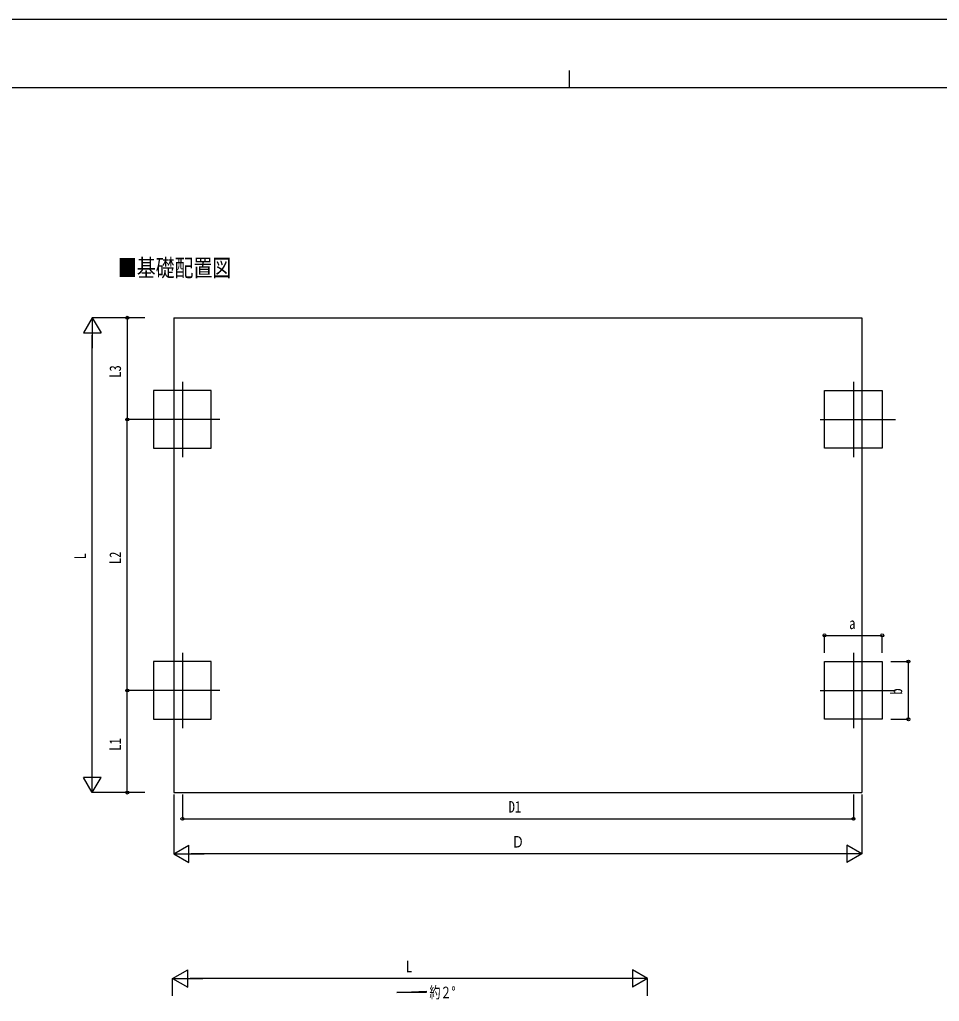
# Model space of a CAD drawing. Units: millimetres, scale not verified. Extents: x -16820 to 16820, y -11880 to 11880.
# Drawn here: x -6303 to 4214, y 651 to 11880 of the extents above; entities that cross this region are included whole.
import ezdxf
from ezdxf.enums import TextEntityAlignment as Align

# ---------------------------------------------------------------- set-up
doc = ezdxf.new("R2010")
doc.units = ezdxf.units.MM
doc.header["$LTSCALE"] = 50
for name, color, linetype in [('0-2_USER1', 3, 'Continuous'), ('0-4_YKK_12', 2, 'Continuous'), ('0-6_YKK_A1', 4, 'Continuous'), ('0-7_YKK_D', 6, 'Continuous'), ('0-8_YKK_ZWAK', 7, 'Continuous')]:
    doc.layers.add(name, color=color, linetype=linetype)
doc.styles.add('ＭＳ ゴシック', font='')
doc.styles.get('ＭＳ ゴシック').set_extended_font_data('MS Gothic')

msp = doc.modelspace()

# ---------------------------------------------------------------- linework, layer by layer
at = {"layer": '0-4_YKK_12'}
for p, q in [((-4442.09, 7737.39), (-4442.09, 6877.39)), ((3230.91, 7737.39), (3230.91, 6877.39)), ((-4012.09, 7307.39), (-4872.09, 7307.39)), ((2850.91, 7307.39), (3710.91, 7307.39)), ((-4442.09, 4637.39), (-4442.09, 3777.39)), ((3230.91, 4637.39), (3230.91, 3777.39)), ((-4012.09, 4207.39), (-4872.09, 4207.39)), ((2850.91, 4207.39), (3710.91, 4207.39))]:
    msp.add_line(p, q, dxfattribs=at)
at = {"layer": '0-6_YKK_A1'}
for p, q in [((-4540.59, 8470.57), (-4540.59, 3038.78)), ((-4540.59, 3038.78), (3329.41, 3038.78)), ((-1990.26, 753.82), (-1654.26, 766.24)), ((-1654.26, 753.82), (-1990.26, 753.82)), ((-1654.26, 766.24), (-1654.26, 753.82))]:
    msp.add_line(p, q, dxfattribs=at)
msp.add_lwpolyline([(-4540.59, 8470.57), (3329.41, 8470.57), (3329.41, 3038.78)], dxfattribs=at)
for points in [[(-4112.09, 6977.39), (-4112.09, 7637.39), (-4772.09, 7637.39), (-4772.09, 6977.39)], [(2900.91, 6977.39), (2900.91, 7637.39), (3560.91, 7637.39), (3560.91, 6977.39)], [(-4112.09, 3877.39), (-4112.09, 4537.39), (-4772.09, 4537.39), (-4772.09, 3877.39)], [(2900.91, 3877.39), (2900.91, 4537.39), (3560.91, 4537.39), (3560.91, 3877.39)]]:
    msp.add_lwpolyline(points, close=True, dxfattribs=at)
at = {"layer": '0-7_YKK_D'}
for p, q in [((-5472.09, 8470.57), (-5572.09, 8297.36)), ((-4872.09, 8470.57), (-5473.09, 8470.57)), ((-5472.09, 8470.57), (-5372.09, 8297.36)), ((-5472.09, 8470.57), (-5472.09, 8124.16)), ((-4872.09, 8470.57), (-5073.09, 8470.57)), ((-5072.09, 8470.57), (-5072.09, 7307.39)), ((-5572.09, 8297.36), (-5372.09, 8297.36)), ((-5472.09, 3238.78), (-5472.09, 8270.57)), ((-4872.09, 7307.39), (-5073.09, 7307.39)), ((-4872.09, 7307.39), (-5073.09, 7307.39)), ((-5072.09, 4207.39), (-5072.09, 7307.39)), ((2900.91, 4637.39), (2900.91, 4838.39)), ((2900.91, 4837.39), (3560.91, 4837.39)), ((3560.91, 4637.39), (3560.91, 4838.39)), ((3660.91, 4537.39), (3861.91, 4537.39)), ((3860.91, 3877.39), (3860.91, 4537.39)), ((-4872.09, 4207.39), (-5073.09, 4207.39)), ((-4872.09, 4207.39), (-5073.09, 4207.39)), ((-5072.09, 3038.78), (-5072.09, 4207.39)), ((3660.91, 3877.39), (3861.91, 3877.39)), ((-5472.09, 3038.78), (-5472.09, 3385.19)), ((-5472.09, 3038.78), (-5572.09, 3211.99)), ((-5372.09, 3211.99), (-5572.09, 3211.99)), ((-5472.09, 3038.78), (-5372.09, 3211.99)), ((-4872.09, 3038.78), (-5473.09, 3038.78)), ((-4872.09, 3038.78), (-5073.09, 3038.78)), ((-4540.59, 3017.54), (-4540.59, 2337.78)), ((-4442.09, 3017.54), (-4442.09, 2737.78)), ((3230.91, 3017.54), (3230.91, 2737.78)), ((3329.41, 3017.54), (3329.41, 2337.78)), ((-4442.09, 2738.78), (3230.91, 2738.78)), ((-4540.59, 2338.78), (-4367.38, 2438.78)), ((-4367.38, 2238.78), (-4367.38, 2438.78)), ((3329.41, 2338.78), (3156.21, 2438.78)), ((3156.21, 2438.78), (3156.21, 2238.78)), ((-4540.59, 2338.78), (-4367.38, 2238.78)), ((-4540.59, 2338.78), (-4194.18, 2338.78)), ((3129.41, 2338.78), (-4340.59, 2338.78)), ((3329.41, 2338.78), (2983, 2338.78)), ((3329.41, 2338.78), (3156.21, 2238.78)), ((-4553.55, 912.75), (-4380.35, 1012.75)), ((-4380.35, 812.75), (-4380.35, 1012.75)), ((878.23, 912.75), (705.03, 1012.75)), ((705.03, 1012.75), (705.03, 812.75)), ((-4553.55, 712.75), (-4553.55, 913.75)), ((-4553.55, 912.75), (-4380.35, 812.75)), ((-4553.55, 912.75), (-4207.14, 912.75)), ((678.23, 912.75), (-4353.55, 912.75)), ((878.23, 912.75), (531.82, 912.75)), ((878.23, 912.75), (705.03, 812.75)), ((878.23, 712.75), (878.23, 913.75))]:
    msp.add_line(p, q, dxfattribs=at)
for centre in [(-5072.09, 8470.57), (-5072.09, 7307.39), (-5072.09, 7307.39), (2900.91, 4837.39), (3560.91, 4837.39), (3860.91, 4537.39), (-5072.09, 4207.39), (-5072.09, 4207.39), (3860.91, 3877.39), (-5072.09, 3038.78), (-4442.09, 2738.78), (3230.91, 2738.78)]:
    msp.add_circle(centre, 17, dxfattribs=at)
at = {"layer": '0-8_YKK_ZWAK'}
for p, q in [((-19.92, 11300), (-19.92, 11100)), ((15580.08, 11100), (-15619.92, 11100))]:
    msp.add_line(p, q, dxfattribs=at)
msp.add_lwpolyline([(-16820, -11880), (16820, -11880), (16820, 11880), (-16820, 11880)], close=True, dxfattribs=at)

# ---------------------------------------------------------------- texts
at = {"layer": '0-2_USER1', "style": 'ＭＳ ゴシック'}
for s, height, width, p in [('■基礎配置図', 197.9, 0.8, (-5179.04, 8882.38)), ('約２°', 132, 0.7, (-1616.9, 647.66))]:
    msp.add_text(s, height=height, dxfattribs=dict(at, width=width)).set_placement(p, align=Align.BOTTOM_LEFT)
at = {"layer": '0-7_YKK_D', "style": 'ＭＳ ゴシック', "width": 0.8}
for s, p in [('L3', (-5104.09, 7783.38)), ('L', (-5504.09, 5706.67)), ('L2', (-5104.09, 5651.79)), ('b', (3828.91, 4159.39)), ('L1', (-5104.09, 3517.48))]:
    msp.add_text(s, height=132, rotation=90, dxfattribs=at).set_placement(p, align=Align.BOTTOM_LEFT)
for s, p in [('a', (3182.91, 4869.39)), ('D1', (-711.19, 2770.78)), ('Ｄ', (-677.59, 2370.78)), ('L', (-1885.66, 944.75))]:
    msp.add_text(s, height=132, dxfattribs=at).set_placement(p, align=Align.BOTTOM_LEFT)

doc.saveas('drawing.dxf')
